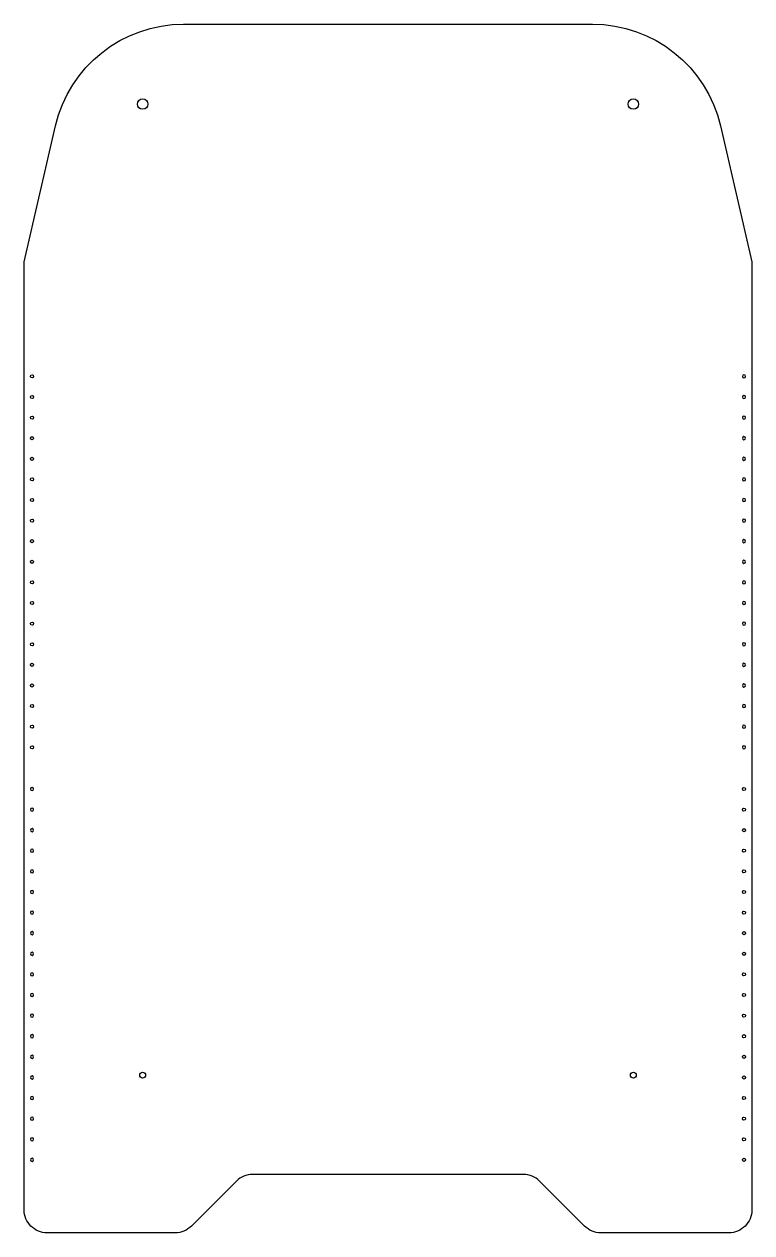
# Model space of a CAD drawing. Header units: millimetres. Extents: x 3242 to 3591, y 1590 to 2170.
import ezdxf

# ---------------------------------------------------------------- set-up
doc = ezdxf.new("R2010")
doc.units = ezdxf.units.MM

# ---------------------------------------------------------------- blocks, each defined once
blk = doc.blocks.new('*U10')
blk.add_circle((0, 0), 0.75)
blk = doc.blocks.new('*U11')
at = {"color": 0, "linetype": 'ByBlock', "lineweight": -2, "transparency": 16777216, "rotation": 90}
for p in [(3245.82, 2001.09), (3245.82, 1991.2), (3245.82, 1981.31), (3245.82, 1971.42), (3245.82, 1961.53), (3245.82, 1951.64), (3245.82, 1941.75), (3245.82, 1931.87), (3245.82, 1921.98), (3245.82, 1912.09), (3245.82, 1902.2), (3245.82, 1892.31), (3245.82, 1882.42), (3245.82, 1872.53), (3245.82, 1862.64), (3245.82, 1852.75), (3245.82, 1842.87), (3245.82, 1832.98), (3245.82, 1823.09)]:
    blk.add_blockref('*U10', p, dxfattribs=at)
blk = doc.blocks.new('*U12')
blk.add_circle((0, 0), 0.75)
blk = doc.blocks.new('*U14')
at = {"color": 0, "linetype": 'ByBlock', "lineweight": -2, "transparency": 16777216, "rotation": 90}
for p in [(3245.82, 2001.09), (3245.82, 1991.2), (3245.82, 1981.31), (3245.82, 1971.42), (3245.82, 1961.53), (3245.82, 1951.64), (3245.82, 1941.75), (3245.82, 1931.87), (3245.82, 1921.98), (3245.82, 1912.09), (3245.82, 1902.2), (3245.82, 1892.31), (3245.82, 1882.42), (3245.82, 1872.53), (3245.82, 1862.64), (3245.82, 1852.75), (3245.82, 1842.87), (3245.82, 1832.98), (3245.82, 1823.09)]:
    blk.add_blockref('*U12', p, dxfattribs=at)
blk = doc.blocks.new('*U15')
blk.add_circle((0, 0), 0.75)
blk = doc.blocks.new('*U17')
at = {"color": 0, "linetype": 'ByBlock', "lineweight": -2, "transparency": 16777216, "rotation": 90}
for p in [(3245.82, 2001.09), (3245.82, 1991.2), (3245.82, 1981.31), (3245.82, 1971.42), (3245.82, 1961.53), (3245.82, 1951.64), (3245.82, 1941.75), (3245.82, 1931.87), (3245.82, 1921.98), (3245.82, 1912.09), (3245.82, 1902.2), (3245.82, 1892.31), (3245.82, 1882.42), (3245.82, 1872.53), (3245.82, 1862.64), (3245.82, 1852.75), (3245.82, 1842.87), (3245.82, 1832.98), (3245.82, 1823.09)]:
    blk.add_blockref('*U15', p, dxfattribs=at)
blk = doc.blocks.new('*U18')
blk.add_circle((0, 0), 0.75)
blk = doc.blocks.new('*U19')
at = {"color": 0, "linetype": 'ByBlock', "lineweight": -2, "transparency": 16777216, "rotation": 90}
for p in [(3245.82, 2001.09), (3245.82, 1991.2), (3245.82, 1981.31), (3245.82, 1971.42), (3245.82, 1961.53), (3245.82, 1951.64), (3245.82, 1941.75), (3245.82, 1931.87), (3245.82, 1921.98), (3245.82, 1912.09), (3245.82, 1902.2), (3245.82, 1892.31), (3245.82, 1882.42), (3245.82, 1872.53), (3245.82, 1862.64), (3245.82, 1852.75), (3245.82, 1842.87), (3245.82, 1832.98), (3245.82, 1823.09)]:
    blk.add_blockref('*U18', p, dxfattribs=at)

msp = doc.modelspace()

# ---------------------------------------------------------------- linework, layer by layer
msp.add_lwpolyline([(3257.11, 2121.26, -0.349216), (3318.5, 2170.09), (3514.64, 2170.09, -0.349216), (3576.02, 2121.26), (3591.07, 2056.09), (3591.07, 1601.09, -0.414214), (3580.07, 1590.09), (3518.62, 1590.09, -0.198912), (3510.85, 1593.31), (3489.29, 1614.87, 0.198912), (3481.51, 1618.09), (3351.62, 1618.09, 0.198912), (3343.85, 1614.87), (3322.29, 1593.31, -0.198912), (3314.51, 1590.09), (3253.07, 1590.09, -0.414214), (3242.07, 1601.09), (3242.07, 2056.09)], format="xyb", close=True)
for centre, radius in [((3298.89, 2131.74), 2.5), ((3534.24, 2131.74), 2.5), ((3298.89, 1665.74), 1.4), ((3534.24, 1665.74), 1.4)]:
    msp.add_circle(centre, radius)

# ---------------------------------------------------------------- block references
msp.add_blockref('*U11', (0, 0))
at = {"xscale": -1}
msp.add_blockref('*U14', (6833.13, 0), dxfattribs=at)
at = {"xscale": -1, "rotation": 180}
msp.add_blockref('*U17', (0, 3626.18), dxfattribs=at)
at = {"rotation": 180}
msp.add_blockref('*U19', (6833.13, 3626.18), dxfattribs=at)

doc.saveas('drawing.dxf')
